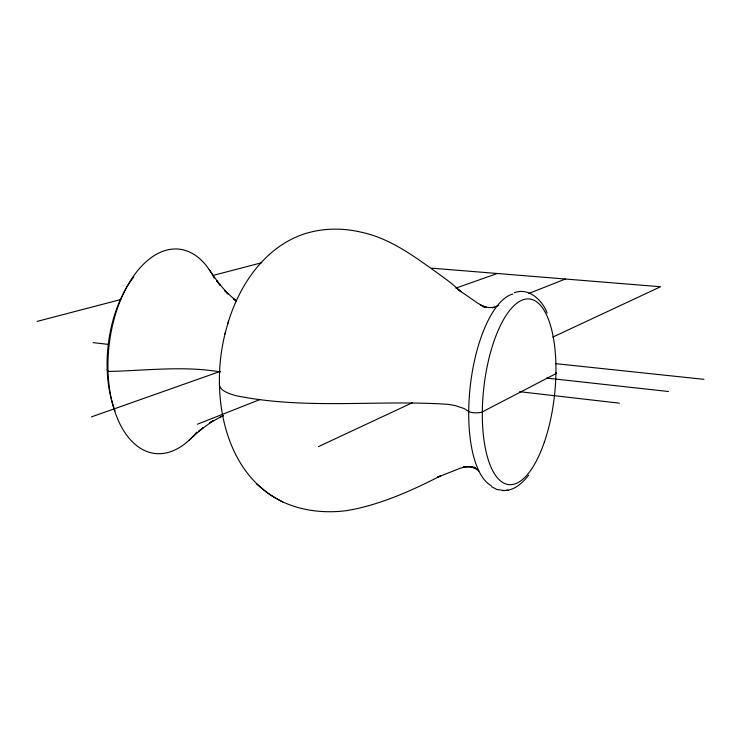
<?xml version="1.0" encoding="UTF-8"?>
<svg xmlns="http://www.w3.org/2000/svg" width="741" height="741" viewBox="0 0 741 741"><rect width="100%" height="100%" fill="white"/><g stroke="black" fill="none" stroke-linecap="round" stroke-linejoin="round"><path stroke-width="1.11" d="M219.447 383.023C219.808 426.529 235.777 474.916 275.291 497.822M225.486 332.024C220.975 349.53 218.901 367.721 219.512 385.774C220.661 389.405 224.328 391.35 227.552 392.85A67.422 15.209 -0.8 0 0 236.101 395.685C305.746 409.93 377.289 399.64 447.694 404.308A35.373 8.559 0.3 0 1 455.872 405.781L464.274 408.634L468.692 411.477A7.28 1.751 0.7 0 0 475.129 412.83A7.28 1.751 0.7 0 0 482.317 411.894L555.926 373.64A6.632 1.445 1.2 0 0 555.917 372.566M227.561 324.604C238.713 285.739 264.491 247.003 304.44 233.878C322.502 228.089 342.203 227.746 360.626 232.072C389.951 238.046 414.441 256.534 438.227 273.559L450.102 282.275L461.134 291.704L457.466 289.129L477.537 303.032L483.382 306.348L480.27 305.033L486.226 307.182L483.16 306.654L489.134 307.589L494.062 307.339M224.847 334.423L228.487 321.168M528.741 475.083C523.127 482.206 515.764 489.486 506.279 490.394M188.677 440.599L203.136 427.668L198.829 431.188L213.139 420.703L209.564 422.991L223.236 415.525M318.417 446.638L412.58 402.632M552.777 337.109L660.537 286.748L431.818 268.177M197.476 424.204L259.878 399.584M492.246 307.895L498.702 305.348M528.824 293.455L565.402 279.024M220.234 416.951L223.467 415.71M91.476 416.887L220.207 371.408M455.845 288.138L497.304 273.494M514.3 292.714C528.954 287.249 542.273 300.198 547.127 313.008M37.05 321.418L120.913 299.503M212.611 275.55L261.814 262.694M491.515 486.689L496.887 489.495L504.408 490.514M502.509 490.662L508.15 490.246M555.583 363.646L703.95 379.336M546.599 378.077L668.456 391.507M93.116 342.629L108.01 344.343M519.636 391.702L619.448 403.178M220.364 371.936C183.342 365.563 145.329 370.704 108.019 371.454L107.176 369.379M262.731 489.041C285.609 508.715 317.574 514.486 346.89 510.595C380.105 504.936 411.311 490.848 441.136 475.555L437.394 477.315L459.939 468.34L466.339 466.441L463.171 467.275L469.442 466.524L466.302 466.645L472.332 467.089L469.21 466.45L474.916 468.099L471.822 466.645L477.093 469.47L474.036 467.108L478.779 471.054M276.198 498.322L282.71 502.028M236.648 301.013L233.359 298.79L236.323 301.022L224.718 290.629L227.987 293.936L216.502 280.524L220.133 285.257L209.147 269.529M256.516 483.827L262.499 488.81M491.255 485.679A97.562 37.726 -83.6 0 1 470.239 386.311A97.562 37.726 -83.6 0 1 512.8 294.029M196.736 432.059A102.869 58.409 -83.1 0 1 117.18 417.859A102.869 58.409 -83.1 0 1 133.176 276.588A102.869 58.409 -83.1 0 1 214.168 278.088M115.05 410.857A95.709 54.593 -83.1 0 1 133.834 276.902M544.339 442.155A93.385 35.549 -83.6 0 0 529.806 299.021A93.385 35.549 -83.6 0 0 483.271 434.189A93.385 35.549 -83.6 0 0 544.339 442.155"/></g></svg>
